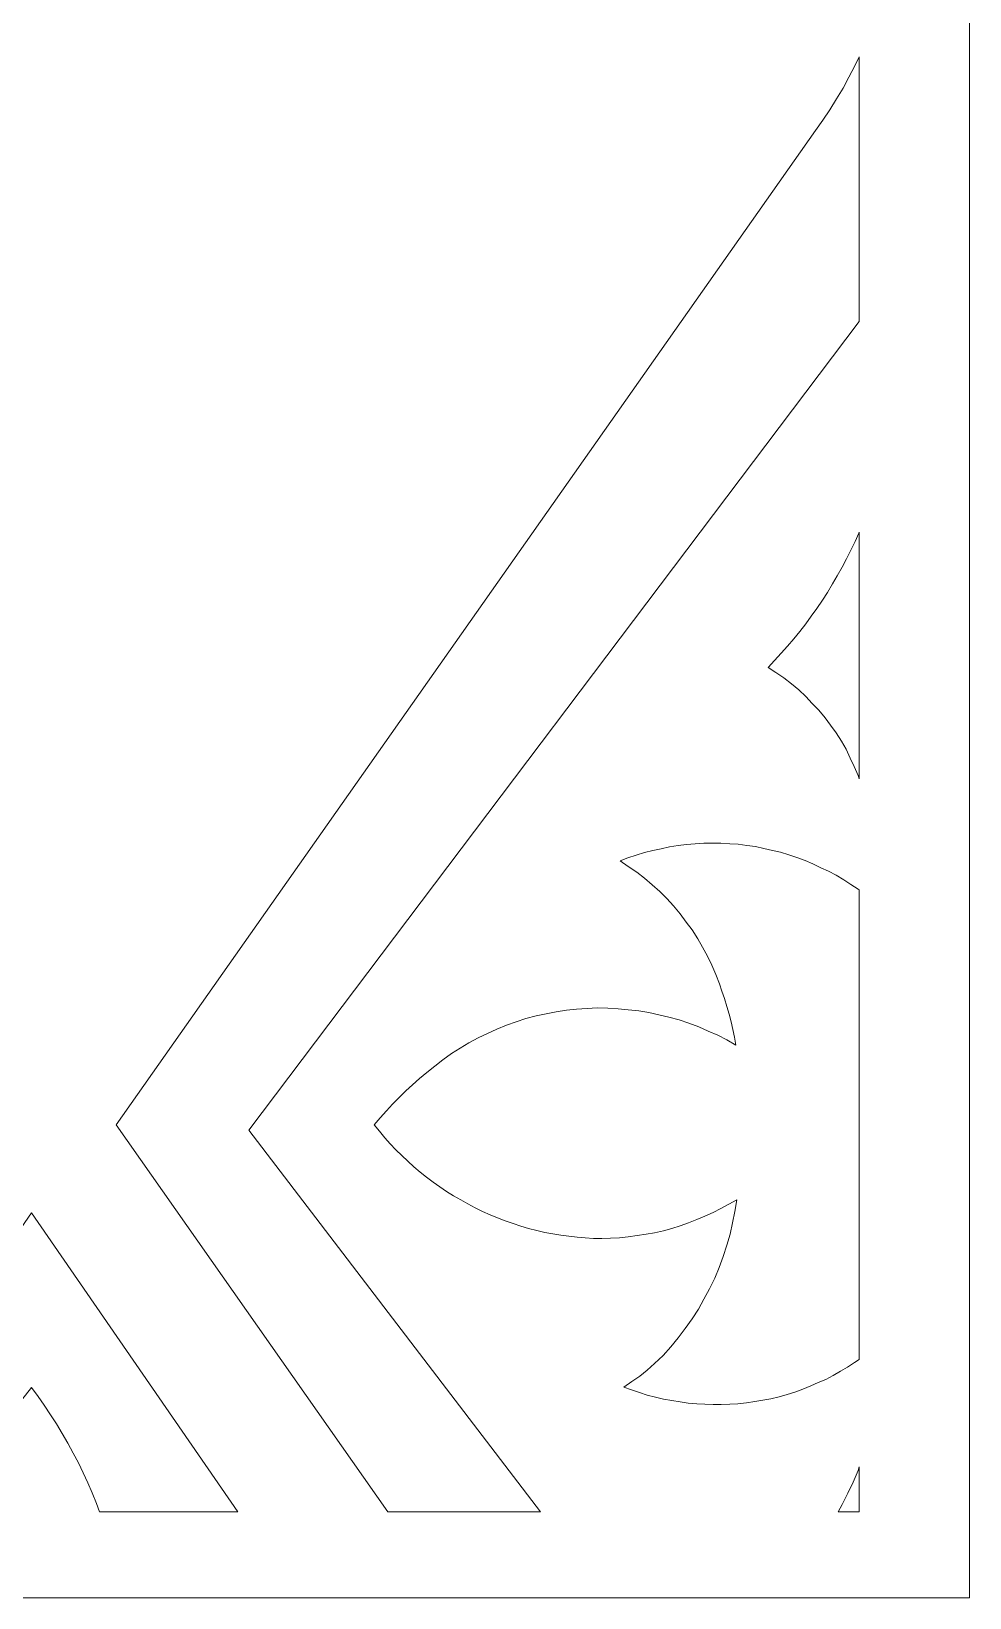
# Model space of a CAD drawing. Header units: centimetres. Extents: x -9.4 to 6.3, y -13 to 13.6.
# Drawn here: x -6.05 to -2.66, y -13.02 to -7.35 of the extents above; entities that cross this region are included whole.
import ezdxf

# ---------------------------------------------------------------- set-up
doc = ezdxf.new("R2010")
doc.units = ezdxf.units.CM
doc.header["$MEASUREMENT"] = 0
doc.layers.add('layer 1', color=7, linetype='Continuous')

msp = doc.modelspace()

# ---------------------------------------------------------------- linework, layer by layer
at = {"layer": 'layer 1', "color": 177, "lineweight": 9}
for points, knots in [([(-9.44332, 13.58709), (-9.44332, 13.58709), (-2.6561, 13.58709), (-2.6561, 13.58709), (-2.6561, 13.58709), (-2.6561, 13.58709), (-2.6561, -13.01887), (-2.6561, -13.01887), (-2.6561, -13.01887), (-2.6561, -13.01887), (-9.44332, -13.01887), (-9.44332, -13.01887), (-9.44332, -13.01887), (-9.44332, -13.01887), (-9.44332, 13.58709), (-9.44332, 13.58709)], [0, 0, 0, 0, 0.2, 0.2, 0.2, 0.2, 0.4, 0.4, 0.4, 0.4, 0.6, 0.6, 0.6, 0.6, 1, 1, 1, 1]), ([(-3.05547, -7.44522), (-3.05547, -7.44522), (-3.05547, -8.40208), (-3.05547, -8.40208), (-3.05547, -8.40208), (-3.05547, -8.40208), (-5.26309, -11.32759), (-5.26309, -11.32759), (-5.26309, -11.32759), (-5.26309, -11.32759), (-4.20867, -12.70819), (-4.20867, -12.70819), (-4.20867, -12.70819), (-4.20867, -12.70819), (-4.75991, -12.70819), (-4.75991, -12.70819), (-4.75991, -12.70819), (-4.75991, -12.70819), (-5.7431, -11.30857), (-5.7431, -11.30857), (-5.7431, -11.30857), (-5.7431, -11.30857), (-3.2141, -7.71173), (-3.2141, -7.71173), (-3.2141, -7.71173), (-3.2141, -7.71173), (-3.18767, -7.67367), (-3.18767, -7.67367), (-3.18767, -7.67367), (-3.18767, -7.67367), (-3.1623, -7.63667), (-3.1623, -7.63667), (-3.1623, -7.63667), (-3.1623, -7.63667), (-3.13798, -7.59755), (-3.13798, -7.59755), (-3.13798, -7.59755), (-3.13798, -7.59755), (-3.11367, -7.55842), (-3.11367, -7.55842), (-3.11367, -7.55842), (-3.11367, -7.55842), (-3.09252, -7.51825), (-3.09252, -7.51825), (-3.09252, -7.51825), (-3.09252, -7.51825), (-3.07138, -7.47702), (-3.07138, -7.47702), (-3.07138, -7.47702), (-3.07138, -7.47702), (-3.05547, -7.44522), (-3.05547, -7.44522)], [0, 0, 0, 0, 0.0714286, 0.0714286, 0.0714286, 0.0714286, 0.1428571, 0.1428571, 0.1428571, 0.1428571, 0.2142857, 0.2142857, 0.2142857, 0.2142857, 0.2857143, 0.2857143, 0.2857143, 0.2857143, 0.3571429, 0.3571429, 0.3571429, 0.3571429, 0.4285714, 0.4285714, 0.4285714, 0.4285714, 0.5, 0.5, 0.5, 0.5, 0.5714286, 0.5714286, 0.5714286, 0.5714286, 0.6428571, 0.6428571, 0.6428571, 0.6428571, 0.7142857, 0.7142857, 0.7142857, 0.7142857, 0.7857143, 0.7857143, 0.7857143, 0.7857143, 0.8571429, 0.8571429, 0.8571429, 0.8571429, 1, 1, 1, 1]), ([(-3.05547, -9.165), (-3.05547, -9.165), (-3.05547, -10.05676), (-3.05547, -10.05676), (-3.05547, -10.05676), (-3.05547, -10.05676), (-3.05973, -10.04513), (-3.05973, -10.04513), (-3.05973, -10.04513), (-3.05973, -10.04513), (-3.0735, -10.01236), (-3.0735, -10.01236), (-3.0735, -10.01236), (-3.0735, -10.01236), (-3.0883, -9.9817), (-3.0883, -9.9817), (-3.0883, -9.9817), (-3.0883, -9.9817), (-3.1031, -9.94997), (-3.1031, -9.94997), (-3.1031, -9.94997), (-3.1031, -9.94997), (-3.12001, -9.92037), (-3.12001, -9.92037), (-3.12001, -9.92037), (-3.12001, -9.92037), (-3.13904, -9.89077), (-3.13904, -9.89077), (-3.13904, -9.89077), (-3.13904, -9.89077), (-3.15913, -9.86223), (-3.15913, -9.86223), (-3.15913, -9.86223), (-3.15913, -9.86223), (-3.17921, -9.8358), (-3.17921, -9.8358), (-3.17921, -9.8358), (-3.17921, -9.8358), (-3.20141, -9.80831), (-3.20141, -9.80831), (-3.20141, -9.80831), (-3.20141, -9.80831), (-3.22573, -9.78398), (-3.22573, -9.78398), (-3.22573, -9.78398), (-3.22573, -9.78398), (-3.249, -9.75861), (-3.249, -9.75861), (-3.249, -9.75861), (-3.249, -9.75861), (-3.27437, -9.73535), (-3.27437, -9.73535), (-3.27437, -9.73535), (-3.27437, -9.73535), (-3.3008, -9.71315), (-3.3008, -9.71315), (-3.3008, -9.71315), (-3.3008, -9.71315), (-3.32829, -9.692), (-3.32829, -9.692), (-3.32829, -9.692), (-3.32829, -9.692), (-3.35683, -9.67192), (-3.35683, -9.67192), (-3.35683, -9.67192), (-3.35683, -9.67192), (-3.38538, -9.65395), (-3.38538, -9.65395), (-3.38538, -9.65395), (-3.38538, -9.65395), (-3.36212, -9.62856), (-3.36212, -9.62856), (-3.36212, -9.62856), (-3.36212, -9.62856), (-3.3378, -9.60213), (-3.3378, -9.60213), (-3.3378, -9.60213), (-3.3378, -9.60213), (-3.31455, -9.57676), (-3.31455, -9.57676), (-3.31455, -9.57676), (-3.31455, -9.57676), (-3.29235, -9.55033), (-3.29235, -9.55033), (-3.29235, -9.55033), (-3.29235, -9.55033), (-3.27015, -9.5239), (-3.27015, -9.5239), (-3.27015, -9.5239), (-3.27015, -9.5239), (-3.249, -9.49641), (-3.249, -9.49641), (-3.249, -9.49641), (-3.249, -9.49641), (-3.2289, -9.46787), (-3.2289, -9.46787), (-3.2289, -9.46787), (-3.2289, -9.46787), (-3.20881, -9.44036), (-3.20881, -9.44036), (-3.20881, -9.44036), (-3.20881, -9.44036), (-3.18873, -9.41076), (-3.18873, -9.41076), (-3.18873, -9.41076), (-3.18873, -9.41076), (-3.1697, -9.38222), (-3.1697, -9.38222), (-3.1697, -9.38222), (-3.1697, -9.38222), (-3.15173, -9.35156), (-3.15173, -9.35156), (-3.15173, -9.35156), (-3.15173, -9.35156), (-3.13481, -9.32302), (-3.13481, -9.32302), (-3.13481, -9.32302), (-3.13481, -9.32302), (-3.11684, -9.29129), (-3.11684, -9.29129), (-3.11684, -9.29129), (-3.11684, -9.29129), (-3.10098, -9.26063), (-3.10098, -9.26063), (-3.10098, -9.26063), (-3.10098, -9.26063), (-3.08618, -9.22997), (-3.08618, -9.22997), (-3.08618, -9.22997), (-3.08618, -9.22997), (-3.07032, -9.19826), (-3.07032, -9.19826), (-3.07032, -9.19826), (-3.07032, -9.19826), (-3.05656, -9.1676), (-3.05656, -9.1676), (-3.05656, -9.1676), (-3.05656, -9.1676), (-3.05547, -9.165), (-3.05547, -9.165)], [0, 0, 0, 0, 0.0277778, 0.0277778, 0.0277778, 0.0277778, 0.0555556, 0.0555556, 0.0555556, 0.0555556, 0.0833333, 0.0833333, 0.0833333, 0.0833333, 0.1111111, 0.1111111, 0.1111111, 0.1111111, 0.1388889, 0.1388889, 0.1388889, 0.1388889, 0.1666667, 0.1666667, 0.1666667, 0.1666667, 0.1944444, 0.1944444, 0.1944444, 0.1944444, 0.2222222, 0.2222222, 0.2222222, 0.2222222, 0.25, 0.25, 0.25, 0.25, 0.2777778, 0.2777778, 0.2777778, 0.2777778, 0.3055556, 0.3055556, 0.3055556, 0.3055556, 0.3333333, 0.3333333, 0.3333333, 0.3333333, 0.3611111, 0.3611111, 0.3611111, 0.3611111, 0.3888889, 0.3888889, 0.3888889, 0.3888889, 0.4166667, 0.4166667, 0.4166667, 0.4166667, 0.4444444, 0.4444444, 0.4444444, 0.4444444, 0.4722222, 0.4722222, 0.4722222, 0.4722222, 0.5, 0.5, 0.5, 0.5, 0.5277778, 0.5277778, 0.5277778, 0.5277778, 0.5555556, 0.5555556, 0.5555556, 0.5555556, 0.5833333, 0.5833333, 0.5833333, 0.5833333, 0.6111111, 0.6111111, 0.6111111, 0.6111111, 0.6388889, 0.6388889, 0.6388889, 0.6388889, 0.6666667, 0.6666667, 0.6666667, 0.6666667, 0.6944444, 0.6944444, 0.6944444, 0.6944444, 0.7222222, 0.7222222, 0.7222222, 0.7222222, 0.75, 0.75, 0.75, 0.75, 0.7777778, 0.7777778, 0.7777778, 0.7777778, 0.8055556, 0.8055556, 0.8055556, 0.8055556, 0.8333333, 0.8333333, 0.8333333, 0.8333333, 0.8611111, 0.8611111, 0.8611111, 0.8611111, 0.8888889, 0.8888889, 0.8888889, 0.8888889, 0.9166667, 0.9166667, 0.9166667, 0.9166667, 0.9444444, 0.9444444, 0.9444444, 0.9444444, 1, 1, 1, 1]), ([(-3.05547, -10.45855), (-3.05547, -10.45855), (-3.05547, -12.15682), (-3.05547, -12.15682), (-3.05547, -12.15682), (-3.05547, -12.15682), (-3.07244, -12.16813), (-3.07244, -12.16813), (-3.07244, -12.16813), (-3.07244, -12.16813), (-3.09781, -12.18504), (-3.09781, -12.18504), (-3.09781, -12.18504), (-3.09781, -12.18504), (-3.12318, -12.19986), (-3.12318, -12.19986), (-3.12318, -12.19986), (-3.12318, -12.19986), (-3.14961, -12.21466), (-3.14961, -12.21466), (-3.14961, -12.21466), (-3.14961, -12.21466), (-3.17604, -12.22946), (-3.17604, -12.22946), (-3.17604, -12.22946), (-3.17604, -12.22946), (-3.20353, -12.24109), (-3.20353, -12.24109), (-3.20353, -12.24109), (-3.20353, -12.24109), (-3.23101, -12.25272), (-3.23101, -12.25272), (-3.23101, -12.25272), (-3.23101, -12.25272), (-3.25957, -12.26435), (-3.25957, -12.26435), (-3.25957, -12.26435), (-3.25957, -12.26435), (-3.28812, -12.27492), (-3.28812, -12.27492), (-3.28812, -12.27492), (-3.28812, -12.27492), (-3.31666, -12.28338), (-3.31666, -12.28338), (-3.31666, -12.28338), (-3.31666, -12.28338), (-3.3452, -12.29183), (-3.3452, -12.29183), (-3.3452, -12.29183), (-3.3452, -12.29183), (-3.3748, -12.29923), (-3.3748, -12.29923), (-3.3748, -12.29923), (-3.3748, -12.29923), (-3.4044, -12.30452), (-3.4044, -12.30452), (-3.4044, -12.30452), (-3.4044, -12.30452), (-3.43297, -12.30981), (-3.43297, -12.30981), (-3.43297, -12.30981), (-3.43297, -12.30981), (-3.46362, -12.31403), (-3.46362, -12.31403), (-3.46362, -12.31403), (-3.46362, -12.31403), (-3.49428, -12.31721), (-3.49428, -12.31721), (-3.49428, -12.31721), (-3.49428, -12.31721), (-3.52388, -12.31932), (-3.52388, -12.31932), (-3.52388, -12.31932), (-3.52388, -12.31932), (-3.55454, -12.32038), (-3.55454, -12.32038), (-3.55454, -12.32038), (-3.55454, -12.32038), (-3.58416, -12.32038), (-3.58416, -12.32038), (-3.58416, -12.32038), (-3.58416, -12.32038), (-3.61376, -12.31932), (-3.61376, -12.31932), (-3.61376, -12.31932), (-3.61376, -12.31932), (-3.64336, -12.31826), (-3.64336, -12.31826), (-3.64336, -12.31826), (-3.64336, -12.31826), (-3.67402, -12.31509), (-3.67402, -12.31509), (-3.67402, -12.31509), (-3.67402, -12.31509), (-3.70362, -12.31086), (-3.70362, -12.31086), (-3.70362, -12.31086), (-3.70362, -12.31086), (-3.73322, -12.30558), (-3.73322, -12.30558), (-3.73322, -12.30558), (-3.73322, -12.30558), (-3.76284, -12.30029), (-3.76284, -12.30029), (-3.76284, -12.30029), (-3.76284, -12.30029), (-3.79244, -12.29395), (-3.79244, -12.29395), (-3.79244, -12.29395), (-3.79244, -12.29395), (-3.82204, -12.28655), (-3.82204, -12.28655), (-3.82204, -12.28655), (-3.82204, -12.28655), (-3.85058, -12.27703), (-3.85058, -12.27703), (-3.85058, -12.27703), (-3.85058, -12.27703), (-3.87912, -12.26752), (-3.87912, -12.26752), (-3.87912, -12.26752), (-3.87912, -12.26752), (-3.90661, -12.25695), (-3.90661, -12.25695), (-3.90661, -12.25695), (-3.90661, -12.25695), (-3.87807, -12.23686), (-3.87807, -12.23686), (-3.87807, -12.23686), (-3.87807, -12.23686), (-3.84847, -12.21783), (-3.84847, -12.21783), (-3.84847, -12.21783), (-3.84847, -12.21783), (-3.82204, -12.19563), (-3.82204, -12.19563), (-3.82204, -12.19563), (-3.82204, -12.19563), (-3.79561, -12.17236), (-3.79561, -12.17236), (-3.79561, -12.17236), (-3.79561, -12.17236), (-3.76495, -12.14276), (-3.76495, -12.14276), (-3.76495, -12.14276), (-3.76495, -12.14276), (-3.73745, -12.11104), (-3.73745, -12.11104), (-3.73745, -12.11104), (-3.73745, -12.11104), (-3.70996, -12.07933), (-3.70996, -12.07933), (-3.70996, -12.07933), (-3.70996, -12.07933), (-3.68459, -12.0455), (-3.68459, -12.0455), (-3.68459, -12.0455), (-3.68459, -12.0455), (-3.66027, -12.01059), (-3.66027, -12.01059), (-3.66027, -12.01059), (-3.66027, -12.01059), (-3.63702, -11.97465), (-3.63702, -11.97465), (-3.63702, -11.97465), (-3.63702, -11.97465), (-3.61693, -11.93871), (-3.61693, -11.93871), (-3.61693, -11.93871), (-3.61693, -11.93871), (-3.59684, -11.90171), (-3.59684, -11.90171), (-3.59684, -11.90171), (-3.59684, -11.90171), (-3.5778, -11.86259), (-3.5778, -11.86259), (-3.5778, -11.86259), (-3.5778, -11.86259), (-3.56194, -11.82451), (-3.56194, -11.82451), (-3.56194, -11.82451), (-3.56194, -11.82451), (-3.54714, -11.78434), (-3.54714, -11.78434), (-3.54714, -11.78434), (-3.54714, -11.78434), (-3.53445, -11.74417), (-3.53445, -11.74417), (-3.53445, -11.74417), (-3.53445, -11.74417), (-3.52282, -11.704), (-3.52282, -11.704), (-3.52282, -11.704), (-3.52282, -11.704), (-3.51331, -11.66275), (-3.51331, -11.66275), (-3.51331, -11.66275), (-3.51331, -11.66275), (-3.50485, -11.62152), (-3.50485, -11.62152), (-3.50485, -11.62152), (-3.50485, -11.62152), (-3.49851, -11.57924), (-3.49851, -11.57924), (-3.49851, -11.57924), (-3.49851, -11.57924), (-3.52705, -11.59509), (-3.52705, -11.59509), (-3.52705, -11.59509), (-3.52705, -11.59509), (-3.5556, -11.61095), (-3.5556, -11.61095), (-3.5556, -11.61095), (-3.5556, -11.61095), (-3.58416, -11.62575), (-3.58416, -11.62575), (-3.58416, -11.62575), (-3.58416, -11.62575), (-3.61376, -11.63844), (-3.61376, -11.63844), (-3.61376, -11.63844), (-3.61376, -11.63844), (-3.6423, -11.65112), (-3.6423, -11.65112), (-3.6423, -11.65112), (-3.6423, -11.65112), (-3.67296, -11.66275), (-3.67296, -11.66275), (-3.67296, -11.66275), (-3.67296, -11.66275), (-3.70256, -11.67332), (-3.70256, -11.67332), (-3.70256, -11.67332), (-3.70256, -11.67332), (-3.73322, -11.68286), (-3.73322, -11.68286), (-3.73322, -11.68286), (-3.73322, -11.68286), (-3.76389, -11.69131), (-3.76389, -11.69131), (-3.76389, -11.69131), (-3.76389, -11.69131), (-3.79561, -11.69871), (-3.79561, -11.69871), (-3.79561, -11.69871), (-3.79561, -11.69871), (-3.82627, -11.704), (-3.82627, -11.704), (-3.82627, -11.704), (-3.82627, -11.704), (-3.85904, -11.70928), (-3.85904, -11.70928), (-3.85904, -11.70928), (-3.85904, -11.70928), (-3.89075, -11.71351), (-3.89075, -11.71351), (-3.89075, -11.71351), (-3.89075, -11.71351), (-3.92249, -11.71668), (-3.92249, -11.71668), (-3.92249, -11.71668), (-3.92249, -11.71668), (-3.95526, -11.7188), (-3.95526, -11.7188), (-3.95526, -11.7188), (-3.95526, -11.7188), (-3.98697, -11.71986), (-3.98697, -11.71986), (-3.98697, -11.71986), (-3.98697, -11.71986), (-4.01657, -11.71986), (-4.01657, -11.71986), (-4.01657, -11.71986), (-4.01657, -11.71986), (-4.04617, -11.71774), (-4.04617, -11.71774), (-4.04617, -11.71774), (-4.04617, -11.71774), (-4.07577, -11.71457), (-4.07577, -11.71457), (-4.07577, -11.71457), (-4.07577, -11.71457), (-4.10539, -11.7114), (-4.10539, -11.7114), (-4.10539, -11.7114), (-4.10539, -11.7114), (-4.13499, -11.70717), (-4.13499, -11.70717), (-4.13499, -11.70717), (-4.13499, -11.70717), (-4.16354, -11.70294), (-4.16354, -11.70294), (-4.16354, -11.70294), (-4.16354, -11.70294), (-4.19314, -11.69766), (-4.19314, -11.69766), (-4.19314, -11.69766), (-4.19314, -11.69766), (-4.22168, -11.69026), (-4.22168, -11.69026), (-4.22168, -11.69026), (-4.22168, -11.69026), (-4.25128, -11.68286), (-4.25128, -11.68286), (-4.25128, -11.68286), (-4.25128, -11.68286), (-4.27984, -11.67438), (-4.27984, -11.67438), (-4.27984, -11.67438), (-4.27984, -11.67438), (-4.30733, -11.66487), (-4.30733, -11.66487), (-4.30733, -11.66487), (-4.30733, -11.66487), (-4.33587, -11.65535), (-4.33587, -11.65535), (-4.33587, -11.65535), (-4.33587, -11.65535), (-4.36336, -11.64478), (-4.36336, -11.64478), (-4.36336, -11.64478), (-4.36336, -11.64478), (-4.39084, -11.63421), (-4.39084, -11.63421), (-4.39084, -11.63421), (-4.39084, -11.63421), (-4.41833, -11.62152), (-4.41833, -11.62152), (-4.41833, -11.62152), (-4.41833, -11.62152), (-4.44478, -11.60884), (-4.44478, -11.60884), (-4.44478, -11.60884), (-4.44478, -11.60884), (-4.47121, -11.59404), (-4.47121, -11.59404), (-4.47121, -11.59404), (-4.47121, -11.59404), (-4.49658, -11.58029), (-4.49658, -11.58029), (-4.49658, -11.58029), (-4.49658, -11.58029), (-4.52301, -11.56549), (-4.52301, -11.56549), (-4.52301, -11.56549), (-4.52301, -11.56549), (-4.54838, -11.54963), (-4.54838, -11.54963), (-4.54838, -11.54963), (-4.54838, -11.54963), (-4.57269, -11.53272), (-4.57269, -11.53272), (-4.57269, -11.53272), (-4.57269, -11.53272), (-4.59701, -11.51581), (-4.59701, -11.51581), (-4.59701, -11.51581), (-4.59701, -11.51581), (-4.62028, -11.49782), (-4.62028, -11.49782), (-4.62028, -11.49782), (-4.62028, -11.49782), (-4.64354, -11.47984), (-4.64354, -11.47984), (-4.64354, -11.47984), (-4.64354, -11.47984), (-4.6668, -11.45976), (-4.6668, -11.45976), (-4.6668, -11.45976), (-4.6668, -11.45976), (-4.68794, -11.43967), (-4.68794, -11.43967), (-4.68794, -11.43967), (-4.68794, -11.43967), (-4.71014, -11.41959), (-4.71014, -11.41959), (-4.71014, -11.41959), (-4.71014, -11.41959), (-4.73129, -11.39844), (-4.73129, -11.39844), (-4.73129, -11.39844), (-4.73129, -11.39844), (-4.75137, -11.3773), (-4.75137, -11.3773), (-4.75137, -11.3773), (-4.75137, -11.3773), (-4.77148, -11.3551), (-4.77148, -11.3551), (-4.77148, -11.3551), (-4.77148, -11.3551), (-4.79051, -11.33182), (-4.79051, -11.33182), (-4.79051, -11.33182), (-4.79051, -11.33182), (-4.80953, -11.30857), (-4.80953, -11.30857), (-4.80953, -11.30857), (-4.80953, -11.30857), (-4.78839, -11.28319), (-4.78839, -11.28319), (-4.78839, -11.28319), (-4.78839, -11.28319), (-4.76512, -11.25782), (-4.76512, -11.25782), (-4.76512, -11.25782), (-4.76512, -11.25782), (-4.74397, -11.23351), (-4.74397, -11.23351), (-4.74397, -11.23351), (-4.74397, -11.23351), (-4.71966, -11.20919), (-4.71966, -11.20919), (-4.71966, -11.20919), (-4.71966, -11.20919), (-4.69534, -11.18594), (-4.69534, -11.18594), (-4.69534, -11.18594), (-4.69534, -11.18594), (-4.67103, -11.16372), (-4.67103, -11.16372), (-4.67103, -11.16372), (-4.67103, -11.16372), (-4.64566, -11.14046), (-4.64566, -11.14046), (-4.64566, -11.14046), (-4.64566, -11.14046), (-4.61923, -11.11932), (-4.61923, -11.11932), (-4.61923, -11.11932), (-4.61923, -11.11932), (-4.59067, -11.09606), (-4.59067, -11.09606), (-4.59067, -11.09606), (-4.59067, -11.09606), (-4.56107, -11.0728), (-4.56107, -11.0728), (-4.56107, -11.0728), (-4.56107, -11.0728), (-4.53041, -11.0506), (-4.53041, -11.0506), (-4.53041, -11.0506), (-4.53041, -11.0506), (-4.49869, -11.03157), (-4.49869, -11.03157), (-4.49869, -11.03157), (-4.49869, -11.03157), (-4.46698, -11.01149), (-4.46698, -11.01149), (-4.46698, -11.01149), (-4.46698, -11.01149), (-4.43421, -10.9935), (-4.43421, -10.9935), (-4.43421, -10.9935), (-4.43421, -10.9935), (-4.40036, -10.97764), (-4.40036, -10.97764), (-4.40036, -10.97764), (-4.40036, -10.97764), (-4.36653, -10.96178), (-4.36653, -10.96178), (-4.36653, -10.96178), (-4.36653, -10.96178), (-4.33164, -10.94804), (-4.33164, -10.94804), (-4.33164, -10.94804), (-4.33164, -10.94804), (-4.2957, -10.93535), (-4.2957, -10.93535), (-4.2957, -10.93535), (-4.2957, -10.93535), (-4.26081, -10.92372), (-4.26081, -10.92372), (-4.26081, -10.92372), (-4.26081, -10.92372), (-4.22379, -10.91421), (-4.22379, -10.91421), (-4.22379, -10.91421), (-4.22379, -10.91421), (-4.18785, -10.90681), (-4.18785, -10.90681), (-4.18785, -10.90681), (-4.18785, -10.90681), (-4.15191, -10.89941), (-4.15191, -10.89941), (-4.15191, -10.89941), (-4.15191, -10.89941), (-4.11385, -10.89412), (-4.11385, -10.89412), (-4.11385, -10.89412), (-4.11385, -10.89412), (-4.07789, -10.88989), (-4.07789, -10.88989), (-4.07789, -10.88989), (-4.07789, -10.88989), (-4.03983, -10.88778), (-4.03983, -10.88778), (-4.03983, -10.88778), (-4.03983, -10.88778), (-4.00283, -10.88567), (-4.00283, -10.88567), (-4.00283, -10.88567), (-4.00283, -10.88567), (-3.96477, -10.88672), (-3.96477, -10.88672), (-3.96477, -10.88672), (-3.96477, -10.88672), (-3.92777, -10.88884), (-3.92777, -10.88884), (-3.92777, -10.88884), (-3.92777, -10.88884), (-3.89075, -10.89201), (-3.89075, -10.89201), (-3.89075, -10.89201), (-3.89075, -10.89201), (-3.8527, -10.89624), (-3.8527, -10.89624), (-3.8527, -10.89624), (-3.8527, -10.89624), (-3.81675, -10.90258), (-3.81675, -10.90258), (-3.81675, -10.90258), (-3.81675, -10.90258), (-3.77975, -10.90998), (-3.77975, -10.90998), (-3.77975, -10.90998), (-3.77975, -10.90998), (-3.74379, -10.91844), (-3.74379, -10.91844), (-3.74379, -10.91844), (-3.74379, -10.91844), (-3.70679, -10.92901), (-3.70679, -10.92901), (-3.70679, -10.92901), (-3.70679, -10.92901), (-3.6719, -10.94064), (-3.6719, -10.94064), (-3.6719, -10.94064), (-3.6719, -10.94064), (-3.63596, -10.95438), (-3.63596, -10.95438), (-3.63596, -10.95438), (-3.63596, -10.95438), (-3.60213, -10.96918), (-3.60213, -10.96918), (-3.60213, -10.96918), (-3.60213, -10.96918), (-3.56723, -10.98398), (-3.56723, -10.98398), (-3.56723, -10.98398), (-3.56723, -10.98398), (-3.53445, -11.00091), (-3.53445, -11.00091), (-3.53445, -11.00091), (-3.53445, -11.00091), (-3.50168, -11.01994), (-3.50168, -11.01994), (-3.50168, -11.01994), (-3.50168, -11.01994), (-3.50697, -10.99138), (-3.50697, -10.99138), (-3.50697, -10.99138), (-3.50697, -10.99138), (-3.51225, -10.9639), (-3.51225, -10.9639), (-3.51225, -10.9639), (-3.51225, -10.9639), (-3.5186, -10.93535), (-3.5186, -10.93535), (-3.5186, -10.93535), (-3.5186, -10.93535), (-3.526, -10.90787), (-3.526, -10.90787), (-3.526, -10.90787), (-3.526, -10.90787), (-3.53445, -10.88038), (-3.53445, -10.88038), (-3.53445, -10.88038), (-3.53445, -10.88038), (-3.54291, -10.85184), (-3.54291, -10.85184), (-3.54291, -10.85184), (-3.54291, -10.85184), (-3.55243, -10.82539), (-3.55243, -10.82539), (-3.55243, -10.82539), (-3.55243, -10.82539), (-3.56088, -10.7979), (-3.56088, -10.7979), (-3.56088, -10.7979), (-3.56088, -10.7979), (-3.57463, -10.76513), (-3.57463, -10.76513), (-3.57463, -10.76513), (-3.57463, -10.76513), (-3.58839, -10.73024), (-3.58839, -10.73024), (-3.58839, -10.73024), (-3.58839, -10.73024), (-3.60424, -10.69853), (-3.60424, -10.69853), (-3.60424, -10.69853), (-3.60424, -10.69853), (-3.62222, -10.66576), (-3.62222, -10.66576), (-3.62222, -10.66576), (-3.62222, -10.66576), (-3.63913, -10.63508), (-3.63913, -10.63508), (-3.63913, -10.63508), (-3.63913, -10.63508), (-3.65922, -10.60337), (-3.65922, -10.60337), (-3.65922, -10.60337), (-3.65922, -10.60337), (-3.68142, -10.57482), (-3.68142, -10.57482), (-3.68142, -10.57482), (-3.68142, -10.57482), (-3.70256, -10.54522), (-3.70256, -10.54522), (-3.70256, -10.54522), (-3.70256, -10.54522), (-3.72687, -10.51668), (-3.72687, -10.51668), (-3.72687, -10.51668), (-3.72687, -10.51668), (-3.75121, -10.49025), (-3.75121, -10.49025), (-3.75121, -10.49025), (-3.75121, -10.49025), (-3.77658, -10.46486), (-3.77658, -10.46486), (-3.77658, -10.46486), (-3.77658, -10.46486), (-3.80407, -10.44055), (-3.80407, -10.44055), (-3.80407, -10.44055), (-3.80407, -10.44055), (-3.83155, -10.41623), (-3.83155, -10.41623), (-3.83155, -10.41623), (-3.83155, -10.41623), (-3.8601, -10.39403), (-3.8601, -10.39403), (-3.8601, -10.39403), (-3.8601, -10.39403), (-3.89075, -10.37395), (-3.89075, -10.37395), (-3.89075, -10.37395), (-3.89075, -10.37395), (-3.92035, -10.35386), (-3.92035, -10.35386), (-3.92035, -10.35386), (-3.92035, -10.35386), (-3.89181, -10.34223), (-3.89181, -10.34223), (-3.89181, -10.34223), (-3.89181, -10.34223), (-3.86221, -10.33272), (-3.86221, -10.33272), (-3.86221, -10.33272), (-3.86221, -10.33272), (-3.83155, -10.3232), (-3.83155, -10.3232), (-3.83155, -10.3232), (-3.83155, -10.3232), (-3.80195, -10.3158), (-3.80195, -10.3158), (-3.80195, -10.3158), (-3.80195, -10.3158), (-3.77129, -10.30944), (-3.77129, -10.30944), (-3.77129, -10.30944), (-3.77129, -10.30944), (-3.74168, -10.3031), (-3.74168, -10.3031), (-3.74168, -10.3031), (-3.74168, -10.3031), (-3.70996, -10.29781), (-3.70996, -10.29781), (-3.70996, -10.29781), (-3.70996, -10.29781), (-3.68036, -10.29464), (-3.68036, -10.29464), (-3.68036, -10.29464), (-3.68036, -10.29464), (-3.64865, -10.29147), (-3.64865, -10.29147), (-3.64865, -10.29147), (-3.64865, -10.29147), (-3.61799, -10.28935), (-3.61799, -10.28935), (-3.61799, -10.28935), (-3.61799, -10.28935), (-3.58627, -10.28935), (-3.58627, -10.28935), (-3.58627, -10.28935), (-3.58627, -10.28935), (-3.5556, -10.28935), (-3.5556, -10.28935), (-3.5556, -10.28935), (-3.5556, -10.28935), (-3.52388, -10.29147), (-3.52388, -10.29147), (-3.52388, -10.29147), (-3.52388, -10.29147), (-3.49322, -10.29358), (-3.49322, -10.29358), (-3.49322, -10.29358), (-3.49322, -10.29358), (-3.46257, -10.29781), (-3.46257, -10.29781), (-3.46257, -10.29781), (-3.46257, -10.29781), (-3.43085, -10.30204), (-3.43085, -10.30204), (-3.43085, -10.30204), (-3.43085, -10.30204), (-3.40018, -10.30838), (-3.40018, -10.30838), (-3.40018, -10.30838), (-3.40018, -10.30838), (-3.36952, -10.3158), (-3.36952, -10.3158), (-3.36952, -10.3158), (-3.36952, -10.3158), (-3.33992, -10.32214), (-3.33992, -10.32214), (-3.33992, -10.32214), (-3.33992, -10.32214), (-3.31032, -10.33166), (-3.31032, -10.33166), (-3.31032, -10.33166), (-3.31032, -10.33166), (-3.28072, -10.34117), (-3.28072, -10.34117), (-3.28072, -10.34117), (-3.28072, -10.34117), (-3.25112, -10.3528), (-3.25112, -10.3528), (-3.25112, -10.3528), (-3.25112, -10.3528), (-3.22361, -10.36443), (-3.22361, -10.36443), (-3.22361, -10.36443), (-3.22361, -10.36443), (-3.19401, -10.37817), (-3.19401, -10.37817), (-3.19401, -10.37817), (-3.19401, -10.37817), (-3.16653, -10.39086), (-3.16653, -10.39086), (-3.16653, -10.39086), (-3.16653, -10.39086), (-3.13904, -10.40566), (-3.13904, -10.40566), (-3.13904, -10.40566), (-3.13904, -10.40566), (-3.11155, -10.42257), (-3.11155, -10.42257), (-3.11155, -10.42257), (-3.11155, -10.42257), (-3.08618, -10.43949), (-3.08618, -10.43949), (-3.08618, -10.43949), (-3.08618, -10.43949), (-3.05973, -10.45535), (-3.05973, -10.45535), (-3.05973, -10.45535), (-3.05973, -10.45535), (-3.05547, -10.45855), (-3.05547, -10.45855)], [0, 0, 0, 0, 0.0051546, 0.0051546, 0.0051546, 0.0051546, 0.0103093, 0.0103093, 0.0103093, 0.0103093, 0.0154639, 0.0154639, 0.0154639, 0.0154639, 0.0206186, 0.0206186, 0.0206186, 0.0206186, 0.0257732, 0.0257732, 0.0257732, 0.0257732, 0.0309278, 0.0309278, 0.0309278, 0.0309278, 0.0360825, 0.0360825, 0.0360825, 0.0360825, 0.0412371, 0.0412371, 0.0412371, 0.0412371, 0.0463918, 0.0463918, 0.0463918, 0.0463918, 0.0515464, 0.0515464, 0.0515464, 0.0515464, 0.056701, 0.056701, 0.056701, 0.056701, 0.0618557, 0.0618557, 0.0618557, 0.0618557, 0.0670103, 0.0670103, 0.0670103, 0.0670103, 0.0721649, 0.0721649, 0.0721649, 0.0721649, 0.0773196, 0.0773196, 0.0773196, 0.0773196, 0.0824742, 0.0824742, 0.0824742, 0.0824742, 0.0876289, 0.0876289, 0.0876289, 0.0876289, 0.0927835, 0.0927835, 0.0927835, 0.0927835, 0.0979381, 0.0979381, 0.0979381, 0.0979381, 0.1030928, 0.1030928, 0.1030928, 0.1030928, 0.1082474, 0.1082474, 0.1082474, 0.1082474, 0.1134021, 0.1134021, 0.1134021, 0.1134021, 0.1185567, 0.1185567, 0.1185567, 0.1185567, 0.1237113, 0.1237113, 0.1237113, 0.1237113, 0.128866, 0.128866, 0.128866, 0.128866, 0.1340206, 0.1340206, 0.1340206, 0.1340206, 0.1391753, 0.1391753, 0.1391753, 0.1391753, 0.1443299, 0.1443299, 0.1443299, 0.1443299, 0.1494845, 0.1494845, 0.1494845, 0.1494845, 0.1546392, 0.1546392, 0.1546392, 0.1546392, 0.1597938, 0.1597938, 0.1597938, 0.1597938, 0.1649485, 0.1649485, 0.1649485, 0.1649485, 0.1701031, 0.1701031, 0.1701031, 0.1701031, 0.1752577, 0.1752577, 0.1752577, 0.1752577, 0.1804124, 0.1804124, 0.1804124, 0.1804124, 0.185567, 0.185567, 0.185567, 0.185567, 0.1907216, 0.1907216, 0.1907216, 0.1907216, 0.1958763, 0.1958763, 0.1958763, 0.1958763, 0.2010309, 0.2010309, 0.2010309, 0.2010309, 0.2061856, 0.2061856, 0.2061856, 0.2061856, 0.2113402, 0.2113402, 0.2113402, 0.2113402, 0.2164948, 0.2164948, 0.2164948, 0.2164948, 0.2216495, 0.2216495, 0.2216495, 0.2216495, 0.2268041, 0.2268041, 0.2268041, 0.2268041, 0.2319588, 0.2319588, 0.2319588, 0.2319588, 0.2371134, 0.2371134, 0.2371134, 0.2371134, 0.242268, 0.242268, 0.242268, 0.242268, 0.2474227, 0.2474227, 0.2474227, 0.2474227, 0.2525773, 0.2525773, 0.2525773, 0.2525773, 0.257732, 0.257732, 0.257732, 0.257732, 0.2628866, 0.2628866, 0.2628866, 0.2628866, 0.2680412, 0.2680412, 0.2680412, 0.2680412, 0.2731959, 0.2731959, 0.2731959, 0.2731959, 0.2783505, 0.2783505, 0.2783505, 0.2783505, 0.2835052, 0.2835052, 0.2835052, 0.2835052, 0.2886598, 0.2886598, 0.2886598, 0.2886598, 0.2938144, 0.2938144, 0.2938144, 0.2938144, 0.2989691, 0.2989691, 0.2989691, 0.2989691, 0.3041237, 0.3041237, 0.3041237, 0.3041237, 0.3092784, 0.3092784, 0.3092784, 0.3092784, 0.314433, 0.314433, 0.314433, 0.314433, 0.3195876, 0.3195876, 0.3195876, 0.3195876, 0.3247423, 0.3247423, 0.3247423, 0.3247423, 0.3298969, 0.3298969, 0.3298969, 0.3298969, 0.3350515, 0.3350515, 0.3350515, 0.3350515, 0.3402062, 0.3402062, 0.3402062, 0.3402062, 0.3453608, 0.3453608, 0.3453608, 0.3453608, 0.3505155, 0.3505155, 0.3505155, 0.3505155, 0.3556701, 0.3556701, 0.3556701, 0.3556701, 0.3608247, 0.3608247, 0.3608247, 0.3608247, 0.3659794, 0.3659794, 0.3659794, 0.3659794, 0.371134, 0.371134, 0.371134, 0.371134, 0.3762887, 0.3762887, 0.3762887, 0.3762887, 0.3814433, 0.3814433, 0.3814433, 0.3814433, 0.3865979, 0.3865979, 0.3865979, 0.3865979, 0.3917526, 0.3917526, 0.3917526, 0.3917526, 0.3969072, 0.3969072, 0.3969072, 0.3969072, 0.4020619, 0.4020619, 0.4020619, 0.4020619, 0.4072165, 0.4072165, 0.4072165, 0.4072165, 0.4123711, 0.4123711, 0.4123711, 0.4123711, 0.4175258, 0.4175258, 0.4175258, 0.4175258, 0.4226804, 0.4226804, 0.4226804, 0.4226804, 0.4278351, 0.4278351, 0.4278351, 0.4278351, 0.4329897, 0.4329897, 0.4329897, 0.4329897, 0.4381443, 0.4381443, 0.4381443, 0.4381443, 0.443299, 0.443299, 0.443299, 0.443299, 0.4484536, 0.4484536, 0.4484536, 0.4484536, 0.4536082, 0.4536082, 0.4536082, 0.4536082, 0.4587629, 0.4587629, 0.4587629, 0.4587629, 0.4639175, 0.4639175, 0.4639175, 0.4639175, 0.4690722, 0.4690722, 0.4690722, 0.4690722, 0.4742268, 0.4742268, 0.4742268, 0.4742268, 0.4793814, 0.4793814, 0.4793814, 0.4793814, 0.4845361, 0.4845361, 0.4845361, 0.4845361, 0.4896907, 0.4896907, 0.4896907, 0.4896907, 0.4948454, 0.4948454, 0.4948454, 0.4948454, 0.5, 0.5, 0.5, 0.5, 0.5051546, 0.5051546, 0.5051546, 0.5051546, 0.5103093, 0.5103093, 0.5103093, 0.5103093, 0.5154639, 0.5154639, 0.5154639, 0.5154639, 0.5206186, 0.5206186, 0.5206186, 0.5206186, 0.5257732, 0.5257732, 0.5257732, 0.5257732, 0.5309278, 0.5309278, 0.5309278, 0.5309278, 0.5360825, 0.5360825, 0.5360825, 0.5360825, 0.5412371, 0.5412371, 0.5412371, 0.5412371, 0.5463918, 0.5463918, 0.5463918, 0.5463918, 0.5515464, 0.5515464, 0.5515464, 0.5515464, 0.556701, 0.556701, 0.556701, 0.556701, 0.5618557, 0.5618557, 0.5618557, 0.5618557, 0.5670103, 0.5670103, 0.5670103, 0.5670103, 0.5721649, 0.5721649, 0.5721649, 0.5721649, 0.5773196, 0.5773196, 0.5773196, 0.5773196, 0.5824742, 0.5824742, 0.5824742, 0.5824742, 0.5876289, 0.5876289, 0.5876289, 0.5876289, 0.5927835, 0.5927835, 0.5927835, 0.5927835, 0.5979381, 0.5979381, 0.5979381, 0.5979381, 0.6030928, 0.6030928, 0.6030928, 0.6030928, 0.6082474, 0.6082474, 0.6082474, 0.6082474, 0.6134021, 0.6134021, 0.6134021, 0.6134021, 0.6185567, 0.6185567, 0.6185567, 0.6185567, 0.6237113, 0.6237113, 0.6237113, 0.6237113, 0.628866, 0.628866, 0.628866, 0.628866, 0.6340206, 0.6340206, 0.6340206, 0.6340206, 0.6391753, 0.6391753, 0.6391753, 0.6391753, 0.6443299, 0.6443299, 0.6443299, 0.6443299, 0.6494845, 0.6494845, 0.6494845, 0.6494845, 0.6546392, 0.6546392, 0.6546392, 0.6546392, 0.6597938, 0.6597938, 0.6597938, 0.6597938, 0.6649485, 0.6649485, 0.6649485, 0.6649485, 0.6701031, 0.6701031, 0.6701031, 0.6701031, 0.6752577, 0.6752577, 0.6752577, 0.6752577, 0.6804124, 0.6804124, 0.6804124, 0.6804124, 0.685567, 0.685567, 0.685567, 0.685567, 0.6907216, 0.6907216, 0.6907216, 0.6907216, 0.6958763, 0.6958763, 0.6958763, 0.6958763, 0.7010309, 0.7010309, 0.7010309, 0.7010309, 0.7061856, 0.7061856, 0.7061856, 0.7061856, 0.7113402, 0.7113402, 0.7113402, 0.7113402, 0.7164948, 0.7164948, 0.7164948, 0.7164948, 0.7216495, 0.7216495, 0.7216495, 0.7216495, 0.7268041, 0.7268041, 0.7268041, 0.7268041, 0.7319588, 0.7319588, 0.7319588, 0.7319588, 0.7371134, 0.7371134, 0.7371134, 0.7371134, 0.742268, 0.742268, 0.742268, 0.742268, 0.7474227, 0.7474227, 0.7474227, 0.7474227, 0.7525773, 0.7525773, 0.7525773, 0.7525773, 0.757732, 0.757732, 0.757732, 0.757732, 0.7628866, 0.7628866, 0.7628866, 0.7628866, 0.7680412, 0.7680412, 0.7680412, 0.7680412, 0.7731959, 0.7731959, 0.7731959, 0.7731959, 0.7783505, 0.7783505, 0.7783505, 0.7783505, 0.7835052, 0.7835052, 0.7835052, 0.7835052, 0.7886598, 0.7886598, 0.7886598, 0.7886598, 0.7938144, 0.7938144, 0.7938144, 0.7938144, 0.7989691, 0.7989691, 0.7989691, 0.7989691, 0.8041237, 0.8041237, 0.8041237, 0.8041237, 0.8092784, 0.8092784, 0.8092784, 0.8092784, 0.814433, 0.814433, 0.814433, 0.814433, 0.8195876, 0.8195876, 0.8195876, 0.8195876, 0.8247423, 0.8247423, 0.8247423, 0.8247423, 0.8298969, 0.8298969, 0.8298969, 0.8298969, 0.8350515, 0.8350515, 0.8350515, 0.8350515, 0.8402062, 0.8402062, 0.8402062, 0.8402062, 0.8453608, 0.8453608, 0.8453608, 0.8453608, 0.8505155, 0.8505155, 0.8505155, 0.8505155, 0.8556701, 0.8556701, 0.8556701, 0.8556701, 0.8608247, 0.8608247, 0.8608247, 0.8608247, 0.8659794, 0.8659794, 0.8659794, 0.8659794, 0.871134, 0.871134, 0.871134, 0.871134, 0.8762887, 0.8762887, 0.8762887, 0.8762887, 0.8814433, 0.8814433, 0.8814433, 0.8814433, 0.8865979, 0.8865979, 0.8865979, 0.8865979, 0.8917526, 0.8917526, 0.8917526, 0.8917526, 0.8969072, 0.8969072, 0.8969072, 0.8969072, 0.9020619, 0.9020619, 0.9020619, 0.9020619, 0.9072165, 0.9072165, 0.9072165, 0.9072165, 0.9123711, 0.9123711, 0.9123711, 0.9123711, 0.9175258, 0.9175258, 0.9175258, 0.9175258, 0.9226804, 0.9226804, 0.9226804, 0.9226804, 0.9278351, 0.9278351, 0.9278351, 0.9278351, 0.9329897, 0.9329897, 0.9329897, 0.9329897, 0.9381443, 0.9381443, 0.9381443, 0.9381443, 0.943299, 0.943299, 0.943299, 0.943299, 0.9484536, 0.9484536, 0.9484536, 0.9484536, 0.9536082, 0.9536082, 0.9536082, 0.9536082, 0.9587629, 0.9587629, 0.9587629, 0.9587629, 0.9639175, 0.9639175, 0.9639175, 0.9639175, 0.9690722, 0.9690722, 0.9690722, 0.9690722, 0.9742268, 0.9742268, 0.9742268, 0.9742268, 0.9793814, 0.9793814, 0.9793814, 0.9793814, 0.9845361, 0.9845361, 0.9845361, 0.9845361, 0.9896907, 0.9896907, 0.9896907, 0.9896907, 1, 1, 1, 1]), ([(-5.30311, -12.70819), (-5.30311, -12.70819), (-5.80264, -12.70819), (-5.80264, -12.70819), (-5.80264, -12.70819), (-5.80264, -12.70819), (-5.81395, -12.67773), (-5.81395, -12.67773), (-5.81395, -12.67773), (-5.81395, -12.67773), (-5.8298, -12.63968), (-5.8298, -12.63968), (-5.8298, -12.63968), (-5.8298, -12.63968), (-5.84566, -12.60373), (-5.84566, -12.60373), (-5.84566, -12.60373), (-5.84566, -12.60373), (-5.86257, -12.56673), (-5.86257, -12.56673), (-5.86257, -12.56673), (-5.86257, -12.56673), (-5.87949, -12.53079), (-5.87949, -12.53079), (-5.87949, -12.53079), (-5.87949, -12.53079), (-5.89852, -12.49588), (-5.89852, -12.49588), (-5.89852, -12.49588), (-5.89852, -12.49588), (-5.91755, -12.45994), (-5.91755, -12.45994), (-5.91755, -12.45994), (-5.91755, -12.45994), (-5.93869, -12.42505), (-5.93869, -12.42505), (-5.93869, -12.42505), (-5.93869, -12.42505), (-5.95878, -12.39017), (-5.95878, -12.39017), (-5.95878, -12.39017), (-5.95878, -12.39017), (-5.97994, -12.35738), (-5.97994, -12.35738), (-5.97994, -12.35738), (-5.97994, -12.35738), (-6.00319, -12.32249), (-6.00319, -12.32249), (-6.00319, -12.32249), (-6.00319, -12.32249), (-6.0254, -12.29078), (-6.0254, -12.29078), (-6.0254, -12.29078), (-6.0254, -12.29078), (-6.04971, -12.258), (-6.04971, -12.258), (-6.04971, -12.258), (-6.04971, -12.258), (-6.08354, -12.30346), (-6.08354, -12.30346), (-6.08354, -12.30346), (-6.08354, -12.30346), (-6.11737, -12.35103), (-6.11737, -12.35103), (-6.11737, -12.35103), (-6.11737, -12.35103), (-6.1417, -12.39228), (-6.1417, -12.39228), (-6.1417, -12.39228), (-6.1417, -12.39228), (-6.16707, -12.43457), (-6.16707, -12.43457), (-6.16707, -12.43457), (-6.16707, -12.43457), (-6.19139, -12.47897), (-6.19139, -12.47897), (-6.19139, -12.47897), (-6.19139, -12.47897), (-6.21253, -12.52231), (-6.21253, -12.52231), (-6.21253, -12.52231), (-6.21253, -12.52231), (-6.23473, -12.56567), (-6.23473, -12.56567), (-6.23473, -12.56567), (-6.23473, -12.56567), (-6.25482, -12.61219), (-6.25482, -12.61219), (-6.25482, -12.61219), (-6.25482, -12.61219), (-6.27385, -12.65659), (-6.27385, -12.65659), (-6.27385, -12.65659), (-6.27385, -12.65659), (-6.29182, -12.70207), (-6.29182, -12.70207), (-6.29182, -12.70207), (-6.29182, -12.70207), (-6.294, -12.70819), (-6.294, -12.70819), (-6.294, -12.70819), (-6.294, -12.70819), (-6.79545, -12.70819), (-6.79545, -12.70819), (-6.79545, -12.70819), (-6.79545, -12.70819), (-6.04971, -11.62681), (-6.04971, -11.62681), (-6.04971, -11.62681), (-6.04971, -11.62681), (-5.30311, -12.70819), (-5.30311, -12.70819)], [0, 0, 0, 0, 0.0344828, 0.0344828, 0.0344828, 0.0344828, 0.0689655, 0.0689655, 0.0689655, 0.0689655, 0.1034483, 0.1034483, 0.1034483, 0.1034483, 0.137931, 0.137931, 0.137931, 0.137931, 0.1724138, 0.1724138, 0.1724138, 0.1724138, 0.2068966, 0.2068966, 0.2068966, 0.2068966, 0.2413793, 0.2413793, 0.2413793, 0.2413793, 0.2758621, 0.2758621, 0.2758621, 0.2758621, 0.3103448, 0.3103448, 0.3103448, 0.3103448, 0.3448276, 0.3448276, 0.3448276, 0.3448276, 0.3793103, 0.3793103, 0.3793103, 0.3793103, 0.4137931, 0.4137931, 0.4137931, 0.4137931, 0.4482759, 0.4482759, 0.4482759, 0.4482759, 0.4827586, 0.4827586, 0.4827586, 0.4827586, 0.5172414, 0.5172414, 0.5172414, 0.5172414, 0.5517241, 0.5517241, 0.5517241, 0.5517241, 0.5862069, 0.5862069, 0.5862069, 0.5862069, 0.6206897, 0.6206897, 0.6206897, 0.6206897, 0.6551724, 0.6551724, 0.6551724, 0.6551724, 0.6896552, 0.6896552, 0.6896552, 0.6896552, 0.7241379, 0.7241379, 0.7241379, 0.7241379, 0.7586207, 0.7586207, 0.7586207, 0.7586207, 0.7931034, 0.7931034, 0.7931034, 0.7931034, 0.8275862, 0.8275862, 0.8275862, 0.8275862, 0.862069, 0.862069, 0.862069, 0.862069, 0.8965517, 0.8965517, 0.8965517, 0.8965517, 0.9310345, 0.9310345, 0.9310345, 0.9310345, 1, 1, 1, 1]), ([(-3.05547, -12.54579), (-3.05547, -12.54579), (-3.05547, -12.70819), (-3.05547, -12.70819), (-3.05547, -12.70819), (-3.05547, -12.70819), (-3.13213, -12.70819), (-3.13213, -12.70819), (-3.13213, -12.70819), (-3.13213, -12.70819), (-3.11684, -12.68196), (-3.11684, -12.68196), (-3.11684, -12.68196), (-3.11684, -12.68196), (-3.09675, -12.64073), (-3.09675, -12.64073), (-3.09675, -12.64073), (-3.09675, -12.64073), (-3.07772, -12.60056), (-3.07772, -12.60056), (-3.07772, -12.60056), (-3.07772, -12.60056), (-3.05973, -12.55827), (-3.05973, -12.55827), (-3.05973, -12.55827), (-3.05973, -12.55827), (-3.05547, -12.54579), (-3.05547, -12.54579)], [0, 0, 0, 0, 0.125, 0.125, 0.125, 0.125, 0.25, 0.25, 0.25, 0.25, 0.375, 0.375, 0.375, 0.375, 0.5, 0.5, 0.5, 0.5, 0.625, 0.625, 0.625, 0.625, 0.75, 0.75, 0.75, 0.75, 1, 1, 1, 1])]:
    msp.add_open_spline(points, degree=3, knots=knots, dxfattribs=at)

doc.saveas('drawing.dxf')
